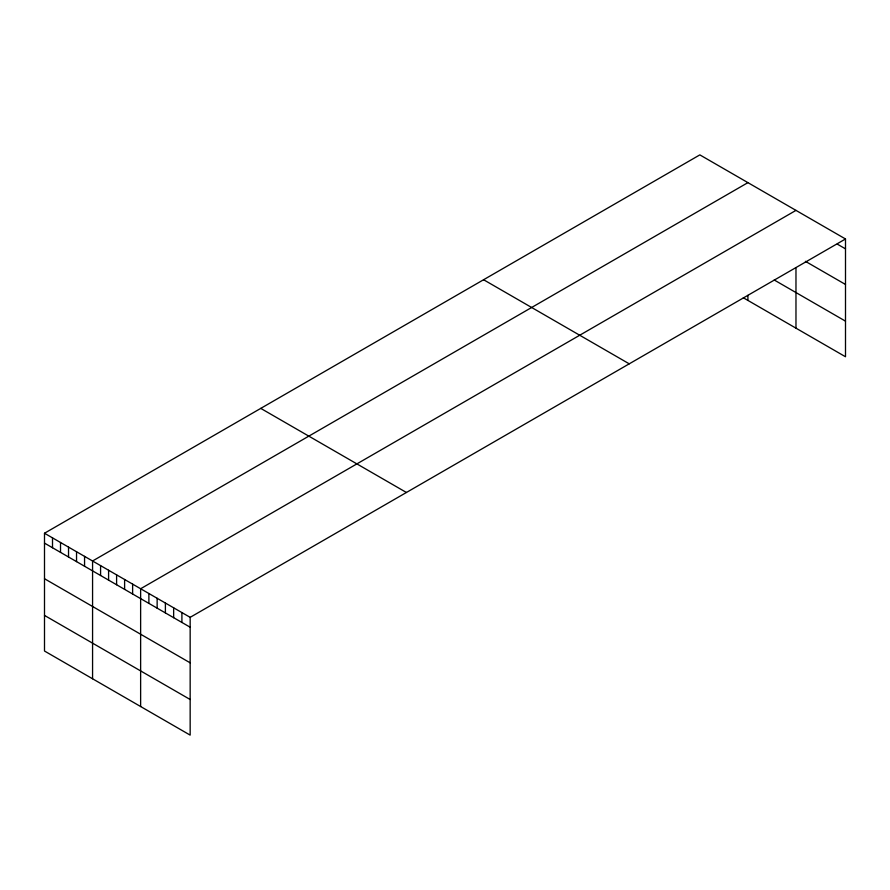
<?xml version="1.0" encoding="UTF-8"?>
<svg xmlns="http://www.w3.org/2000/svg" width="890" height="890" viewBox="0 0 890 890"><rect width="100%" height="100%" fill="white"/><g stroke="black" fill="none" stroke-linecap="round" stroke-linejoin="round"><path stroke-width="1.33" d="M44.5 533.244L190.16 617.337L190.16 735.118L44.5 651.024L44.5 533.244L699.84 154.882L845.5 238.976L845.5 356.757L743.328 297.772M747.912 182.639L92.571 560.989L92.571 678.77M795.972 210.385L140.631 588.746L140.631 706.527M190.16 617.337L845.5 238.976M837.245 244.094L845.5 248.866M805.406 261.326L845.5 284.466M774.233 280.005L845.5 321.156M483.582 279.738L629.241 363.832M260.759 408.388L406.418 492.482M44.5 543.123L190.16 627.216M44.5 578.734L190.16 662.827M44.5 615.413L190.16 699.507M795.972 267.668L795.972 328.165M747.912 295.324L747.912 300.42M181.905 612.576L181.905 622.455M173.65 607.803L173.65 617.693M165.395 603.042L165.395 612.921M157.141 598.269L157.141 608.159M148.886 593.508L148.886 603.398M132.621 584.118L132.621 594.008M124.611 579.49L124.611 589.38M116.601 574.873L116.601 584.752M108.591 570.245L108.591 580.124M100.581 565.617L100.581 575.507M84.561 556.372L84.561 566.251M76.54 551.744L76.54 561.623M68.53 547.116L68.53 557.007M60.52 542.488L60.52 552.379M52.51 537.872L52.51 547.75"/></g></svg>
